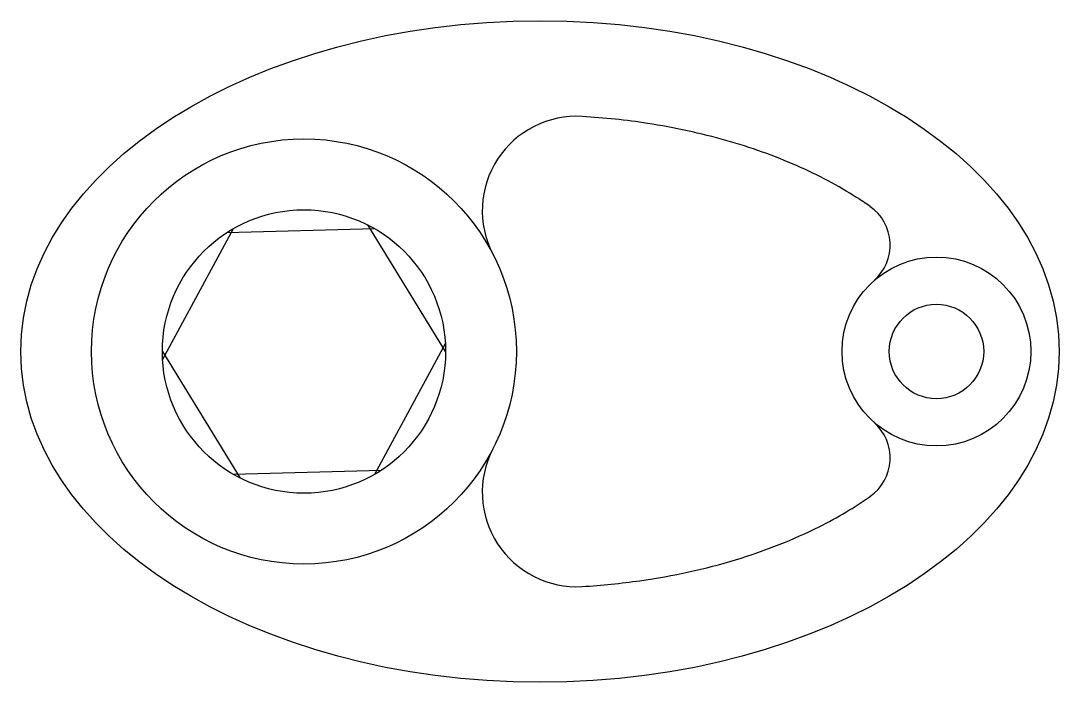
# Model space of a CAD drawing. Header units: centimetres. Extents: x -16 to 94, y -39 to 31.
import ezdxf

# ---------------------------------------------------------------- set-up
doc = ezdxf.new("R2010")
doc.units = ezdxf.units.CM
doc.header["$MEASUREMENT"] = 0

# ---------------------------------------------------------------- blocks, each defined once
blk = doc.blocks.new('*U2')
blk.add_line((0, -30), (13.39, -21.76))
blk = doc.blocks.new('*U3')
at = {"color": 0, "linetype": 'ByBlock', "lineweight": -2, "transparency": 16777216}
for p, rotation in [((6.25, -17.02), 150), ((21.25, -17.02), 210), ((-1.25, -4.03), 90.00000000000001), ((6.25, 8.96), 30), ((28.75, -4.03), 270), ((21.25, 8.96), 330.0000000000001)]:
    blk.add_blockref('*U2', p, dxfattribs=dict(at, rotation=rotation))

msp = doc.modelspace()

# ---------------------------------------------------------------- linework, layer by layer
for centre, radius in [((13.75, -4.03), 22.5), ((13.75, -4.03), 15), ((80.75, -4.03), 10), ((80.75, -4.03), 5)]:
    msp.add_circle(centre, radius)
for centre, radius, start, end in [((42.64, 10.86), 10, 86.6277, 207.2595), ((70.84, 7.23), 5, 311.3572, 55.0113), ((70.84, -15.29), 5, 304.9636, 48.642), ((42.64, -18.92), 10, 152.741, 273.3712)]:
    msp.add_arc(centre, radius, start, end)
msp.add_ellipse((38.75, -4.03), major_axis=(-55, 0), ratio=0.636364)
for points, knots in [([(73.71, 11.32), (73.25, 11.64), (72.78, 11.96), (70.39, 13.48), (68.25, 14.62), (63.61, 16.66), (61.09, 17.56), (55.8, 19.06), (53.01, 19.67), (47.88, 20.46), (45.57, 20.7), (43.23, 20.84)], [10.1627999, 10.1627999, 10.1627999, 10.1627999, 10.2095419, 10.2095419, 10.3925704, 10.3925704, 10.5755989, 10.5755989, 10.7586273, 10.7586273, 10.9033249, 10.9033249, 10.9033249, 10.9033249]), ([(73.71, 11.32), (73.25, 11.64), (72.78, 11.96), (70.39, 13.48), (68.25, 14.62), (63.61, 16.66), (61.09, 17.56), (55.8, 19.06), (53.01, 19.67), (47.88, 20.46), (45.57, 20.7), (43.23, 20.84)], [3.8796146, 3.8796146, 3.8796146, 3.8796146, 3.9263566, 3.9263566, 4.1093851, 4.1093851, 4.2924136, 4.2924136, 4.475442, 4.475442, 4.6201396, 4.6201396, 4.6201396, 4.6201396]), ([(43.23, -28.9), (45.29, -28.78), (47.33, -28.57), (52.86, -27.79), (56.27, -27.04), (62.66, -25.1), (65.64, -23.92), (70.29, -21.59), (72.09, -20.52), (73.71, -19.39)], [7.9462306, 7.9462306, 7.9462306, 7.9462306, 8.0737428, 8.0737428, 8.2975999, 8.2975999, 8.521457, 8.521457, 8.686695, 8.686695, 8.686695, 8.686695])]:
    msp.add_open_spline(points, degree=3, knots=knots)

# ---------------------------------------------------------------- block references
msp.add_blockref('*U3', (0, 0))

doc.saveas('drawing.dxf')
